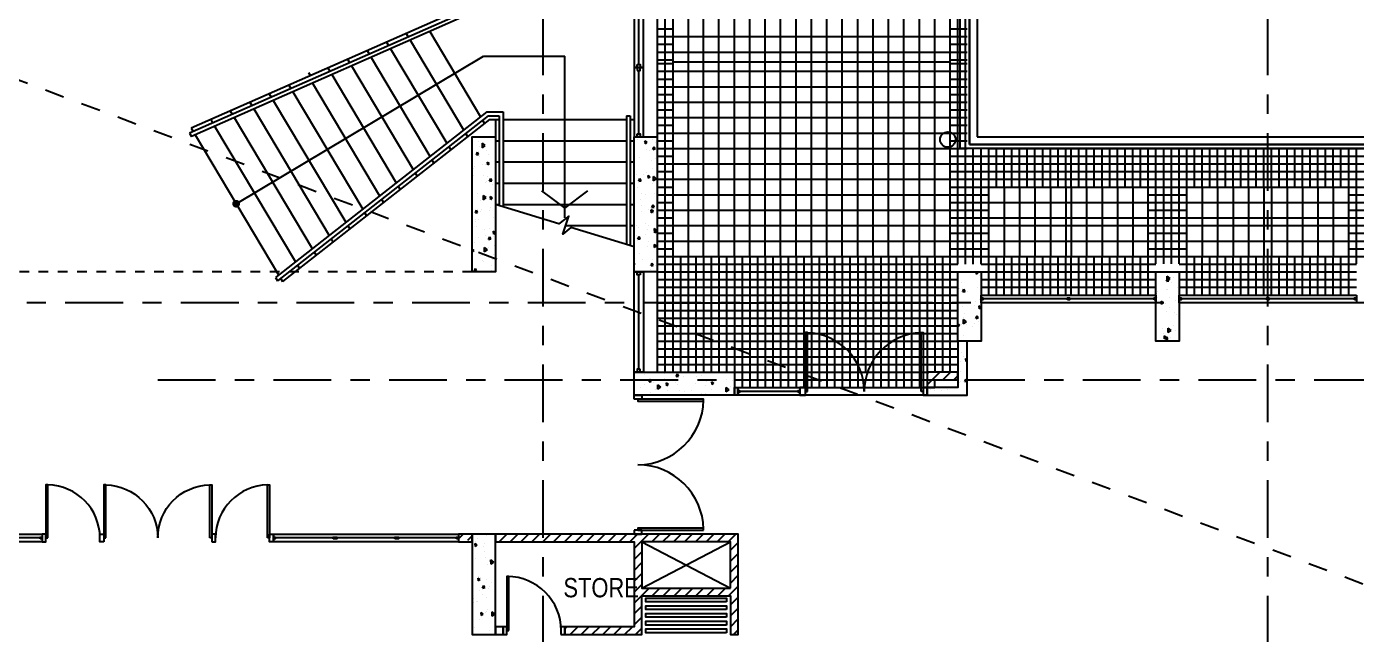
# Model space of a CAD drawing. Extents: x -15993 to 86771, y -21965 to 41866.
# Drawn here: x 33998 to 51250, y 7250 to 15130 of the extents above; entities that cross this region are included whole.
import ezdxf

# ---------------------------------------------------------------- set-up
doc = ezdxf.new("R2010")
doc.units = 0
doc.header["$LTSCALE"] = 100
doc.header["$MEASUREMENT"] = 0
for name, pattern in [('HIDDEN', [5, 2.5, -2.5]), ('HIDDEN2', [2.5, 1.25, -1.25]), ('X030--AG$0$CENTER', [15, 7.5, -2.5, 2.5, -2.5])]:
    doc.linetypes.add(name, pattern=pattern)
doc.layers.get('0').update_dxf_attribs({"color": 8, "linetype": 'CONTINUOUS'})
for name, color, linetype in [('000-H', 8, 'CONTINUOUS'), ('200-T', 8, 'CONTINUOUS'), ('210--', 8, 'CONTINUOUS'), ('220--', 8, 'CONTINUOUS'), ('240--', 8, 'CONTINUOUS'), ('280--', 8, 'CONTINUOUS'), ('310--', 8, 'CONTINUOUS'), ('320--', 8, 'CONTINUOUS'), ('430-B', 8, 'CONTINUOUS'), ('431--', 8, 'CONTINUOUS'), ('432--', 8, 'CONTINUOUS'), ('900--', 8, 'CONTINUOUS'), ('950--', 8, 'CONTINUOUS'), ('960--', 8, 'CONTINUOUS'), ('980--', 8, 'CONTINUOUS'), ('X030--AG$0$030--', 8, 'CONTINUOUS')]:
    doc.layers.add(name, color=color, linetype=linetype)
doc.styles.add('HELV', font='hvl____.pfb')

# ---------------------------------------------------------------- blocks, each defined once
blk = doc.blocks.new('D1-1800')
at = {"color": 0}
for points in [[(0, -50), (0, 0), (-100, 0), (-100, -50)], [(-900, -50), (-900, -75), (-50, -75), (-50, -50)], [(-900, -1725), (-900, -1750), (-50, -1750), (-50, -1725)], [(0, -1750), (0, -1800), (-100, -1800), (-100, -1750)]]:
    blk.add_lwpolyline(points, close=True, dxfattribs=at)
for centre, start, end in [((-50, -50), 180.8426, 270.0062), ((-50, -1750), 89.9938, 179.1574)]:
    blk.add_arc(centre, 850, start, end, dxfattribs=at)
blk = doc.blocks.new('W900')
at = {"layer": '310--'}
blk.add_line((860, 60), (40, 60), dxfattribs=at)
at = {"layer": '310--', "color": 8}
blk.add_lwpolyline([(900, 0), (900, 120), (0, 120), (0, 0)], close=True, dxfattribs=at)
at = {"layer": '310--'}
for points in [[(40, 40), (40, 80), (0, 80), (0, 40)], [(860, 40), (860, 80), (900, 80), (900, 40)]]:
    blk.add_lwpolyline(points, close=True, dxfattribs=at)
blk = doc.blocks.new('D1-800')
at = {"color": 0}
for points in [[(75, 50), (75, 750), (50, 750), (50, 50)], [(0, 0), (50, 0), (50, 100), (0, 100)], [(750, 0), (800, 0), (800, 100), (750, 100)]]:
    blk.add_lwpolyline(points, close=True, dxfattribs=at)
blk.add_arc((54, 50), 700, 0, 90, dxfattribs=at)
blk = doc.blocks.new('UC10')
at = {"layer": '310--'}
for p, q in [((1122.5, 50), (25, 50)), ((2245, 50), (1147.5, 50))]:
    blk.add_line(p, q, dxfattribs=at)
at = {"layer": '310--', "color": 8}
blk.add_lwpolyline([(2270, 100), (2270, 0), (0, 0), (0, 100)], close=True, dxfattribs=at)
at = {"layer": '310--'}
for points in [[(0, 37.5), (0, 62.5), (25, 62.5), (25, 37.5)], [(1122.5, 37.5), (1122.5, 62.5), (1147.5, 62.5), (1147.5, 37.5)], [(2245, 37.5), (2245, 62.5), (2270, 62.5), (2270, 37.5)]]:
    blk.add_lwpolyline(points, close=True, dxfattribs=at)
blk = doc.blocks.new('UC11')
at = {"layer": '310--'}
for p, q in [((1137, 50), (25, 50)), ((2275, 50), (1162, 50))]:
    blk.add_line(p, q, dxfattribs=at)
at = {"layer": '310--', "color": 8}
blk.add_lwpolyline([(2300, 100), (2300, 0), (0, 0), (0, 100)], close=True, dxfattribs=at)
at = {"layer": '310--'}
for points in [[(0, 38), (0, 63), (25, 63), (25, 38)], [(1137, 38), (1137, 63), (1162, 63), (1162, 38)], [(2275, 38), (2275, 63), (2300, 63), (2300, 38)]]:
    blk.add_lwpolyline(points, close=True, dxfattribs=at)
blk = doc.blocks.new('*X237')
at = {"color": 0}
for p, q in [((39857, 13645), (39857, 13645)), ((39833, 13467), (39849, 13502)), ((39833, 13467), (39863, 13473)), ((39863, 13473), (39849, 13502)), ((39870, 13581), (39870, 13581)), ((39912, 13560), (39911, 13617)), ((39948, 13587), (39911, 13617)), ((39912, 13560), (39948, 13587)), ((39970, 13523), (39970, 13523)), ((39996, 13469), (39996, 13469)), ((40071, 13622), (40071, 13622)), ((39799, 13288), (39799, 13288)), ((39814, 13322), (39814, 13322)), ((39874, 13442), (39874, 13442)), ((39917, 13348), (39917, 13348)), ((39956, 13341), (39956, 13341)), ((39980, 13337), (39977, 13374)), ((40003, 13356), (39977, 13374)), ((39980, 13337), (40003, 13356)), ((39800, 13197), (39800, 13197)), ((39928, 13200), (39928, 13200)), ((39963, 13116), (39963, 13116)), ((39983, 13192), (39983, 13192)), ((40004, 13125), (40019, 13159)), ((40004, 13125), (40033, 13131)), ((40033, 13131), (40019, 13159)), ((39785, 13100), (39785, 13100)), ((39787, 13011), (39787, 13011)), ((39847, 12964), (39847, 12964)), ((39926, 12886), (39925, 12942)), ((39962, 12912), (39925, 12942)), ((39947, 13107), (39947, 13107)), ((40041, 13078), (40041, 13078)), ((39884, 12871), (39884, 12871)), ((39926, 12886), (39962, 12912)), ((40010, 12883), (40010, 12883)), ((40019, 12889), (40016, 12926)), ((40042, 12908), (40016, 12926)), ((40019, 12889), (40042, 12908)), ((40021, 12788), (40021, 12788)), ((40035, 12877), (40035, 12877)), ((39816, 12631), (39816, 12631)), ((39821, 12714), (39836, 12748)), ((39821, 12714), (39850, 12720)), ((39824, 12608), (39824, 12608)), ((39850, 12720), (39836, 12748)), ((39864, 12635), (39864, 12635)), ((39893, 12732), (39893, 12732)), ((39899, 12761), (39899, 12761)), ((39998, 12749), (39998, 12749)), ((40056, 12651), (40056, 12651)), ((39841, 12539), (39841, 12539)), ((39940, 12499), (39940, 12499)), ((40008, 12511), (40008, 12511)), ((40059, 12440), (40055, 12478)), ((40080, 12461), (40055, 12478)), ((40059, 12440), (40080, 12458)), ((39811, 12331), (39811, 12331)), ((39863, 12399), (39863, 12399)), ((39940, 12211), (39939, 12267)), ((39976, 12237), (39939, 12267)), ((39954, 12417), (39954, 12417)), ((39986, 12267), (39986, 12267)), ((39991, 12371), (40006, 12406)), ((39991, 12371), (40020, 12377)), ((40020, 12377), (40006, 12406)), ((40061, 12410), (40061, 12410)), ((40068, 12295), (40068, 12295)), ((39806, 12228), (39780, 12246)), ((39783, 12209), (39780, 12241)), ((39783, 12209), (39806, 12228)), ((39798, 12216), (39798, 12216)), ((39890, 12168), (39890, 12168)), ((39909, 12167), (39909, 12167)), ((39912, 12094), (39912, 12094)), ((39923, 12081), (39923, 12081)), ((39940, 12211), (39976, 12237)), ((40045, 12108), (40045, 12108)), ((40052, 12175), (40052, 12175)), ((39808, 11960), (39823, 11995)), ((39808, 11960), (39837, 11966)), ((39837, 11966), (39823, 11995)), ((40025, 11972), (40025, 11972)), ((40033, 12034), (40033, 12034))]:
    blk.add_line(p, q, dxfattribs=at)
blk = doc.blocks.new('*X238')
at = {"color": 0}
for p, q in [((41930, 13660), (41930, 13660)), ((42000, 13639), (42000, 13639)), ((42028, 13612), (42025, 13649)), ((42051, 13631), (42025, 13649)), ((42028, 13612), (42051, 13631)), ((42124, 13670), (42124, 13670)), ((42044, 13538), (42044, 13538)), ((42077, 13526), (42077, 13526)), ((42124, 13537), (42139, 13571)), ((42124, 13537), (42153, 13543)), ((42153, 13543), (42139, 13571)), ((42153, 13626), (42153, 13626)), ((41888, 13337), (41888, 13337)), ((41953, 13429), (41953, 13429)), ((42111, 13389), (42111, 13389)), ((42123, 13294), (42123, 13294)), ((42157, 13416), (42157, 13416)), ((41883, 13273), (41883, 13273)), ((41915, 13208), (41915, 13208)), ((41941, 13126), (41956, 13160)), ((41941, 13126), (41970, 13132)), ((41970, 13132), (41956, 13160)), ((42001, 13215), (42001, 13215)), ((42037, 13235), (42037, 13235)), ((42067, 13164), (42064, 13201)), ((42090, 13183), (42064, 13201)), ((42067, 13164), (42090, 13183)), ((42133, 13130), (42132, 13186)), ((42170, 13156), (42132, 13186)), ((42133, 13130), (42170, 13156)), ((42149, 13203), (42149, 13203)), ((41929, 13041), (41929, 13041)), ((41979, 12962), (41979, 12962)), ((42024, 12958), (42024, 12958)), ((42114, 13093), (42114, 13093)), ((42141, 12969), (42141, 12969)), ((42169, 13061), (42169, 13061)), ((41958, 12887), (41958, 12887)), ((41976, 12809), (41976, 12809)), ((42111, 12784), (42127, 12818)), ((42111, 12784), (42141, 12789)), ((42141, 12789), (42127, 12818)), ((41970, 12727), (41970, 12727)), ((42071, 12765), (42071, 12765)), ((42107, 12715), (42103, 12753)), ((42130, 12735), (42103, 12753)), ((42107, 12715), (42130, 12735)), ((42136, 12709), (42136, 12709)), ((41906, 12425), (41906, 12425)), ((41914, 12555), (41914, 12555)), ((41939, 12528), (41939, 12528)), ((42022, 12576), (42022, 12576)), ((42028, 12433), (42028, 12433)), ((42058, 12497), (42058, 12497)), ((42061, 12555), (42061, 12555)), ((42147, 12455), (42146, 12511)), ((42180, 12484), (42146, 12511)), ((42147, 12455), (42180, 12479)), ((41887, 12255), (41887, 12255)), ((41928, 12373), (41944, 12407)), ((41928, 12373), (41958, 12378)), ((41958, 12378), (41944, 12407)), ((42048, 12278), (42048, 12278)), ((42068, 12344), (42068, 12344)), ((42141, 12311), (42141, 12311)), ((42146, 12267), (42143, 12304)), ((42169, 12286), (42143, 12304)), ((42146, 12267), (42169, 12286)), ((41952, 12192), (41952, 12192)), ((41985, 12109), (41985, 12109)), ((42115, 12111), (42115, 12111)), ((41893, 12055), (41880, 12064)), ((41880, 12044), (41893, 12055)), ((41999, 11960), (41999, 11960)), ((42084, 12030), (42084, 12030)), ((42098, 11987), (42098, 11987)), ((42099, 12030), (42114, 12064)), ((42099, 12030), (42128, 12036)), ((42128, 12036), (42114, 12064)), ((42160, 12028), (42160, 12028))]:
    blk.add_line(p, q, dxfattribs=at)
blk = doc.blocks.new('*X239')
at = {"color": 0}
for p, q in [((42427, 10592), (42442, 10626)), ((42427, 10592), (42456, 10598)), ((42456, 10598), (42442, 10626)), ((42515, 10598), (42515, 10598)), ((42635, 10649), (42635, 10649)), ((42692, 10595), (42692, 10595)), ((42757, 10604), (42757, 10604)), ((42824, 10530), (42824, 10530)), ((42894, 10488), (42890, 10526)), ((42916, 10508), (42890, 10526)), ((42920, 10523), (42920, 10523)), ((42946, 10557), (42946, 10557)), ((43076, 10561), (43076, 10561)), ((43160, 10544), (43160, 10544)), ((42422, 10516), (42422, 10516)), ((42440, 10484), (42440, 10484)), ((42465, 10407), (42465, 10407)), ((42536, 10394), (42536, 10394)), ((42627, 10414), (42627, 10414)), ((42680, 10504), (42680, 10504)), ((42749, 10376), (42749, 10376)), ((42804, 10372), (42804, 10372)), ((42805, 10473), (42805, 10473)), ((42886, 10426), (42886, 10426)), ((42894, 10488), (42916, 10508)), ((42919, 10351), (42919, 10351)), ((42965, 10350), (42966, 10352)), ((42967, 10350), (42966, 10352)), ((43075, 10393), (43074, 10449)), ((43111, 10420), (43074, 10449)), ((43075, 10393), (43111, 10420)), ((43130, 10460), (43130, 10460))]:
    blk.add_line(p, q, dxfattribs=at)
blk = doc.blocks.new('*X264')
at = {"color": 0}
for p, q in [((39600, 8487), (39663, 8550)), ((39724, 8470), (39780, 8526))]:
    blk.add_line(p, q, dxfattribs=at)
blk = doc.blocks.new('*X271')
at = {"color": 0}
for p, q in [((42010, 10622), (42010, 10622)), ((42039, 10553), (42039, 10553)), ((42073, 10523), (42089, 10557)), ((42073, 10523), (42103, 10529)), ((42103, 10529), (42089, 10557)), ((42268, 10633), (42268, 10633)), ((42277, 10565), (42277, 10565)), ((42309, 10638), (42309, 10638)), ((41960, 10445), (41960, 10445)), ((42013, 10487), (42013, 10487)), ((42098, 10391), (42098, 10391)), ((42135, 10514), (42135, 10514)), ((42152, 10431), (42152, 10431)), ((42189, 10430), (42188, 10487)), ((42225, 10457), (42188, 10487)), ((42189, 10430), (42225, 10457)), ((42200, 10465), (42200, 10465)), ((42303, 10474), (42299, 10511)), ((42326, 10493), (42299, 10511)), ((42303, 10474), (42326, 10493)), ((42319, 10418), (42319, 10418))]:
    blk.add_line(p, q, dxfattribs=at)
blk = doc.blocks.new('UC69')
at = {"layer": '310--'}
for p, q in [((775, 50), (25, 50)), ((1575, 50), (825, 50)), ((2375, 50), (1625, 50))]:
    blk.add_line(p, q, dxfattribs=at)
at = {"layer": '310--', "color": 8}
blk.add_lwpolyline([(2400, 100), (2400, 0), (0, 0), (0, 100)], close=True, dxfattribs=at)
at = {"layer": '310--'}
for points in [[(0, 37.5), (0, 62.5), (25, 62.5), (25, 37.5)], [(775, 37.5), (775, 62.5), (800, 62.5), (800, 37.5)], [(800, 37.5), (800, 62.5), (825, 62.5), (825, 37.5)], [(1575, 37.5), (1575, 62.5), (1600, 62.5), (1600, 37.5)], [(1600, 37.5), (1600, 62.5), (1625, 62.5), (1625, 37.5)], [(2375, 37.5), (2375, 62.5), (2400, 62.5), (2400, 37.5)]]:
    blk.add_lwpolyline(points, close=True, dxfattribs=at)
blk = doc.blocks.new('*X322')
at = {"color": 0}
for p, q in [((39849, 8499), (39849, 8499)), ((39971, 8526), (39971, 8526)), ((39821, 8391), (39817, 8429)), ((39844, 8411), (39817, 8429)), ((39820, 8448), (39820, 8448)), ((39821, 8391), (39844, 8411)), ((39932, 8388), (39932, 8388)), ((39933, 8326), (39933, 8326)), ((39943, 8424), (39943, 8424)), ((39816, 8236), (39816, 8236)), ((39958, 8249), (39958, 8249)), ((39978, 8155), (39978, 8155)), ((40024, 8162), (40023, 8218)), ((40060, 8188), (40023, 8218)), ((40024, 8162), (40060, 8188)), ((40047, 8204), (40047, 8204)), ((39860, 7943), (39857, 7980)), ((39883, 7962), (39857, 7980)), ((39860, 7943), (39883, 7962)), ((39862, 8004), (39862, 8004)), ((39890, 7994), (39890, 7994)), ((39968, 7957), (39968, 7957)), ((40070, 7999), (40070, 7999)), ((39785, 7903), (39785, 7903)), ((39873, 7818), (39873, 7818)), ((39909, 7771), (39909, 7771)), ((39915, 7850), (39930, 7885)), ((39915, 7850), (39944, 7856)), ((39944, 7856), (39930, 7885)), ((39995, 7845), (39995, 7845)), ((40003, 7872), (40003, 7872)), ((40025, 7923), (40025, 7923)), ((39798, 7716), (39798, 7716)), ((39799, 7665), (39799, 7665)), ((39832, 7671), (39832, 7671)), ((39847, 7671), (39847, 7671)), ((39960, 7723), (39960, 7723)), ((40071, 7690), (40071, 7690)), ((39789, 7481), (39789, 7481)), ((39878, 7439), (39878, 7439)), ((39899, 7495), (39896, 7532)), ((39922, 7514), (39896, 7532)), ((39899, 7495), (39922, 7514)), ((39955, 7539), (39955, 7539)), ((39961, 7549), (39961, 7549)), ((39983, 7568), (39983, 7568)), ((40038, 7487), (40037, 7543)), ((40074, 7513), (40037, 7543)), ((40038, 7487), (40074, 7513)), ((40048, 7492), (40048, 7492)), ((40074, 7427), (40074, 7427)), ((39786, 7387), (39786, 7387)), ((39804, 7342), (39804, 7342)), ((39877, 7251), (39877, 7251)), ((40001, 7306), (40001, 7306))]:
    blk.add_line(p, q, dxfattribs=at)
blk = doc.blocks.new('D2-1500')
at = {"color": 0}
for points in [[(75, 50), (75, 737), (50, 737), (50, 50)], [(1425, 50), (1425, 737), (1450, 737), (1450, 50)], [(50, 0), (0, 0), (0, 100), (50, 100)], [(1450, 0), (1500, 0), (1500, 100), (1450, 100)]]:
    blk.add_lwpolyline(points, close=True, dxfattribs=at)
for centre, start, end in [((62, 50), 0, 88.9582), ((1438, 50), 91.0418, 180)]:
    blk.add_arc(centre, 688, start, end, dxfattribs=at)
blk = doc.blocks.new('UC09')
at = {"layer": '310--'}
blk.add_line((782, 50), (25, 50), dxfattribs=at)
at = {"layer": '310--', "color": 8}
blk.add_lwpolyline([(2456, 100), (2456, 0), (0, 0), (0, 100)], close=True, dxfattribs=at)
at = {"layer": '310--'}
for points in [[(0, 38), (0, 63), (25, 63), (25, 38)], [(782, 38), (782, 63), (807, 63), (807, 38)]]:
    blk.add_lwpolyline(points, close=True, dxfattribs=at)
at = {"layer": '320--'}
for points in [[(904, 50), (904, 812), (879, 812), (879, 50)], [(2381, 50), (2381, 812), (2406, 812), (2406, 50)], [(807, 0), (879, 0), (879, 100), (807, 100)], [(2406, 0), (2456, 0), (2456, 100), (2406, 100)]]:
    blk.add_lwpolyline(points, close=True, dxfattribs=at)
for centre, start, end in [((879, 50), 359.9692, 88.1199), ((2403, 50), 91.8801, 180.0308)]:
    blk.add_arc(centre, 762, start, end, dxfattribs=at)
blk = doc.blocks.new('*X548')
at = {"color": 0}
for p, q in [((46122, 10899), (46122, 10899)), ((46193, 10946), (46193, 10946)), ((46118, 10792), (46118, 10792)), ((46156, 10858), (46156, 10858)), ((46181, 10822), (46181, 10822)), ((46186, 10789), (46183, 10826)), ((46200, 10814), (46183, 10826)), ((46186, 10789), (46200, 10800)), ((46113, 10535), (46113, 10535)), ((46114, 10664), (46114, 10664)), ((46172, 10527), (46187, 10561)), ((46172, 10527), (46200, 10532)), ((46200, 10536), (46187, 10561)), ((45725, 10431), (45725, 10431)), ((45781, 10416), (45781, 10416)), ((45871, 10418), (45871, 10418)), ((45943, 10423), (45943, 10423)), ((46106, 10515), (46106, 10515))]:
    blk.add_line(p, q, dxfattribs=at)
blk = doc.blocks.new('*X549')
at = {"color": 0}
for p, q in [((45680, 10486), (45844, 10650)), ((45680, 10627), (45703, 10650)), ((45885, 10550), (45985, 10650)), ((46027, 10550), (46080, 10603))]:
    blk.add_line(p, q, dxfattribs=at)
blk = doc.blocks.new('*X611')
at = {"color": 0}
for p, q in [((40080, 8543), (40087, 8550)), ((40128, 8450), (40228, 8550)), ((40270, 8450), (40370, 8550)), ((40411, 8450), (40511, 8550)), ((40553, 8450), (40653, 8550)), ((40694, 8450), (40794, 8550)), ((40835, 8450), (40935, 8550)), ((40977, 8450), (41077, 8550)), ((41118, 8450), (41218, 8550)), ((41260, 8450), (41360, 8550)), ((41401, 8450), (41501, 8550)), ((41543, 8450), (41643, 8550)), ((41684, 8450), (41784, 8550)), ((41825, 8450), (41925, 8550)), ((41880, 8363), (42067, 8550)), ((42108, 8450), (42208, 8550)), ((42250, 8450), (42350, 8550)), ((42391, 8450), (42491, 8550)), ((42533, 8450), (42633, 8550)), ((42674, 8450), (42774, 8550)), ((42815, 8450), (42915, 8550)), ((42957, 8450), (43057, 8550)), ((43098, 8450), (43198, 8550)), ((41880, 8222), (41980, 8322)), ((43130, 8340), (43230, 8440)), ((43130, 8199), (43230, 8299)), ((41880, 8080), (41980, 8180)), ((43130, 8058), (43230, 8158)), ((41880, 7939), (41980, 8039)), ((43130, 7916), (43230, 8016)), ((41880, 7797), (41980, 7897)), ((41880, 7656), (42074, 7850)), ((42115, 7750), (42215, 7850)), ((42257, 7750), (42357, 7850)), ((42398, 7750), (42498, 7850)), ((42540, 7750), (42640, 7850)), ((42681, 7750), (42781, 7850)), ((42822, 7750), (42922, 7850)), ((42964, 7750), (43064, 7850)), ((43105, 7750), (43230, 7875)), ((41880, 7515), (41980, 7615)), ((43130, 7633), (43230, 7733)), ((43130, 7492), (43230, 7592)), ((41880, 7373), (41980, 7473)), ((43130, 7350), (43230, 7450)), ((40980, 7322), (41008, 7350)), ((41050, 7250), (41150, 7350)), ((41191, 7250), (41291, 7350)), ((41333, 7250), (41433, 7350)), ((41474, 7250), (41574, 7350)), ((41615, 7250), (41715, 7350)), ((41757, 7250), (41857, 7350)), ((41898, 7250), (41980, 7332)), ((43171, 7250), (43230, 7309))]:
    blk.add_line(p, q, dxfattribs=at)
blk = doc.blocks.new('*X627')
at = {"color": 0}
for p, q in [((46320, 11920), (46318, 11950)), ((46320, 11920), (46343, 11940)), ((46343, 11940), (46329, 11950)), ((46088, 11812), (46088, 11812)), ((46104, 11737), (46104, 11737)), ((46130, 11811), (46130, 11811)), ((46334, 11750), (46334, 11750)), ((46359, 11897), (46359, 11897)), ((46093, 11730), (46093, 11730)), ((46144, 11690), (46159, 11724)), ((46144, 11690), (46173, 11696)), ((46173, 11696), (46159, 11724)), ((46202, 11690), (46202, 11690)), ((46241, 11562), (46241, 11562)), ((46315, 11568), (46315, 11568)), ((46363, 11589), (46363, 11589)), ((46140, 11497), (46140, 11497)), ((46167, 11408), (46167, 11408)), ((46301, 11511), (46301, 11511)), ((46360, 11472), (46356, 11510)), ((46380, 11493), (46356, 11509)), ((46360, 11472), (46380, 11489)), ((46084, 11241), (46081, 11278)), ((46107, 11260), (46081, 11278)), ((46084, 11241), (46107, 11260)), ((46130, 11270), (46130, 11270)), ((46154, 11275), (46152, 11331)), ((46190, 11302), (46152, 11331)), ((46154, 11275), (46190, 11302)), ((46158, 11358), (46158, 11358)), ((46186, 11265), (46186, 11265)), ((46272, 11236), (46272, 11236)), ((46292, 11277), (46292, 11277)), ((46314, 11347), (46329, 11382)), ((46314, 11347), (46343, 11353)), ((46343, 11353), (46329, 11382)), ((46351, 11312), (46351, 11312)), ((46154, 11131), (46154, 11131))]:
    blk.add_line(p, q, dxfattribs=at)
blk = doc.blocks.new('*X628')
at = {"color": 0}
for p, q in [((48733, 11947), (48733, 11947)), ((48788, 11828), (48803, 11863)), ((48788, 11828), (48817, 11834)), ((48797, 11838), (48795, 11895)), ((48833, 11865), (48795, 11895)), ((48797, 11838), (48833, 11865)), ((48817, 11834), (48803, 11862)), ((48815, 11869), (48815, 11869)), ((48836, 11856), (48836, 11856)), ((48856, 11815), (48856, 11815)), ((48872, 11871), (48872, 11871)), ((48928, 11747), (48928, 11747)), ((48659, 11668), (48659, 11668)), ((48666, 11615), (48666, 11615)), ((48675, 11690), (48675, 11690)), ((48723, 11530), (48720, 11568)), ((48746, 11549), (48720, 11568)), ((48780, 11715), (48780, 11715)), ((48797, 11717), (48797, 11717)), ((48828, 11622), (48828, 11622)), ((48903, 11582), (48903, 11582)), ((48723, 11530), (48746, 11550)), ((48772, 11546), (48772, 11546)), ((48785, 11440), (48785, 11440)), ((48826, 11482), (48826, 11482)), ((48885, 11424), (48885, 11424)), ((48916, 11391), (48916, 11391)), ((48657, 11380), (48657, 11380)), ((48729, 11218), (48729, 11218)), ((48810, 11163), (48809, 11220)), ((48847, 11190), (48809, 11220)), ((48872, 11250), (48872, 11250)), ((48949, 11350), (48949, 11350)), ((48745, 11150), (48745, 11150)), ((48762, 11082), (48759, 11119)), ((48785, 11101), (48759, 11119)), ((48762, 11082), (48785, 11101)), ((48775, 11075), (48790, 11109)), ((48775, 11075), (48804, 11081)), ((48804, 11080), (48790, 11109)), ((48810, 11163), (48847, 11190)), ((48842, 11096), (48842, 11096)), ((48897, 11190), (48897, 11190))]:
    blk.add_line(p, q, dxfattribs=at)

msp = doc.modelspace()

# ---------------------------------------------------------------- linework, layer by layer
at = {"layer": '210--'}
for points in [[(45680, 10450), (45680, 10350), (46200, 10350), (46200, 11050), (46080, 11050), (46080, 10450)], [(43224, 10450), (43224, 10350), (43180, 10350), (43180, 10450)]]:
    msp.add_lwpolyline(points, close=True, dxfattribs=at)
at = {"layer": '220--'}
for points in [[(45780, 10450), (45780, 10550), (46080, 10550), (46080, 10650), (45680, 10650), (45680, 10450)], [(39600, 8550), (39600, 8450), (39780, 8450), (39780, 8550)], [(40080, 8450), (41880, 8450), (41880, 7350), (40980, 7350), (40980, 7250), (41980, 7250), (41980, 7750), (43130, 7750), (43130, 7250), (43230, 7250), (43230, 8000), (43230, 8550), (40080, 8550)], [(43130, 7850), (43130, 8450), (41980, 8450), (41980, 7850)], [(40080, 7250), (40180, 7250), (40180, 7350), (40080, 7350)]]:
    msp.add_lwpolyline(points, close=True, dxfattribs=at)
at = {"layer": '240--', "color": 8}
msp.add_line((40080, 15550), (36132.845, 13813.886), dxfattribs=at)
at = {"layer": '240--'}
for p, q in [((40100.131, 15504.232), (36112.511, 13750.32)), ((40120.262, 15458.463), (36138.293, 13707.037)), ((38922.868, 15041.048), (38948.65, 14997.765)), ((39228.071, 15066.043), (39886.647, 13960.446)), ((38669.229, 14929.488), (38695.012, 14886.205)), ((38720.794, 14842.922), (39450.013, 13618.733)), ((38974.433, 14954.483), (39668.33, 13789.589)), ((36716.969, 12833.276), (39926.945, 14745.377)), ((38161.952, 14706.367), (38187.735, 14663.085)), ((38415.591, 14817.928), (38441.373, 14774.645)), ((38467.156, 14731.362), (39231.696, 13447.876)), ((39926.945, 14745.377), (40980, 14745.377)), ((40980, 12650), (40980, 14745.377)), ((37654.675, 14533.247), (37680.458, 14489.965)), ((37908.314, 14594.807), (37934.096, 14551.525)), ((37959.879, 14508.242), (38795.062, 13106.162)), ((38213.517, 14619.802), (39013.379, 13277.019)), ((37401.037, 14371.687), (37426.819, 14328.404)), ((37706.24, 14396.682), (38576.745, 12935.306)), ((36893.76, 14148.567), (36919.542, 14105.284)), ((37147.399, 14260.127), (37173.181, 14216.844)), ((37198.963, 14173.562), (38140.111, 12593.592)), ((37452.602, 14285.122), (38358.428, 12764.449)), ((36640.122, 14037.007), (36665.904, 13993.724)), ((36945.325, 14062.001), (37921.794, 12422.735)), ((39969.132, 14025), (37227.149, 11879.1)), ((39986.372, 13975), (37252.944, 11835.796)), ((39969.132, 14025), (40180, 14025)), ((39986.372, 13975), (40130, 13975)), ((40130, 13975), (40130, 12809.722)), ((40180, 14025), (40180, 12794.444)), ((41780, 13975), (41780, 12305.556)), ((41780, 13975), (41830, 13975)), ((41830, 13975), (41830, 12290.278)), ((36132.845, 13813.886), (36158.627, 13770.604)), ((36386.483, 13925.447), (36412.266, 13882.164)), ((36438.048, 13838.881), (37485.16, 12081.022)), ((36691.686, 13950.441), (37703.477, 12251.878)), ((40003.611, 13925), (37318.434, 11823.557)), ((39912.442, 13917.142), (39938.237, 13873.838)), ((40003.611, 13925), (40130, 13925)), ((40080, 13925), (40080, 13700)), ((40180, 13925), (41780, 13925)), ((41830, 13925), (41880, 13925)), ((36112.511, 13750.32), (36138.293, 13707.037)), ((36184.409, 13727.321), (37266.843, 11910.165)), ((39694.125, 13746.285), (39719.92, 13702.981)), ((40080, 13650), (40130, 13650)), ((40180, 13650), (41780, 13650)), ((41830, 13650), (41880, 13650)), ((39475.808, 13575.428), (39501.603, 13532.124)), ((39257.491, 13404.572), (39283.286, 13361.268)), ((40080, 13375), (40130, 13375)), ((40180, 13375), (41780, 13375)), ((41830, 13375), (41880, 13375)), ((39039.174, 13233.715), (39064.969, 13190.411)), ((38820.857, 13062.858), (38846.652, 13019.554)), ((40080, 13100), (40130, 13100)), ((40180, 13100), (41780, 13100)), ((41830, 13100), (41880, 13100)), ((38602.54, 12892.001), (38628.335, 12848.697)), ((40080, 12825), (40130, 12825)), ((40180, 12825), (41780, 12825)), ((41830, 12825), (41880, 12825)), ((38384.223, 12721.145), (38410.018, 12677.84)), ((38165.906, 12550.288), (38191.701, 12506.984)), ((40992.267, 12550), (41780, 12550)), ((41830, 12550), (41880, 12550)), ((37947.589, 12379.431), (37973.384, 12336.127)), ((37729.272, 12208.574), (37755.068, 12165.27)), ((37510.955, 12037.718), (37536.751, 11994.413)), ((37227.149, 11879.1), (37252.944, 11835.796)), ((37292.638, 11866.861), (37318.434, 11823.557))]:
    msp.add_line(p, q, dxfattribs=at)
at = {"layer": '240--', "linetype": 'HIDDEN2'}
msp.add_line((39780, 11950), (31620, 11950), dxfattribs=at)
at = {"layer": '240--', "color": 8}
for points in [[(40680, 13000), (40980, 12775), (41280, 13000)], [(41880, 12275), (41060.692, 12525.344), (40955.107, 12439.96), (41034.181, 12674.117), (40901.324, 12574.04), (40080, 12825)]]:
    msp.add_lwpolyline(points, dxfattribs=at)
at = {"layer": '240--', "color": 8, "const_width": 50}
msp.add_lwpolyline([(36691.969, 12833.276, 1), (36741.969, 12833.276, 1)], format="xyb", close=True, dxfattribs=at)
at = {"layer": '280--', "color": 8}
for p, q in [((42180, 15550), (42180, 13700)), ((42180, 11950), (42180, 10650)), ((41980, 8450), (43130, 7850)), ((41980, 7850), (43130, 8450))]:
    msp.add_line(p, q, dxfattribs=at)
at = {"layer": '280--'}
for points in [[(39780, 11950), (39780, 13700), (40080, 13700), (40080, 11950)], [(41880, 11950), (41880, 13700), (42180, 13700), (42180, 11950)], [(46080, 11950), (46380, 11950), (46380, 11050), (46080, 11050)], [(48650, 11950), (48950, 11950), (48950, 11050), (48650, 11050)], [(41880, 10650), (43180, 10650), (43180, 10350), (41880, 10350)], [(40080, 8550), (39780, 8550), (39780, 7250), (40080, 7250)]]:
    msp.add_lwpolyline(points, close=True, dxfattribs=at)
for points in [[(43844.865, 11551.142), (43844.865, 11551.142)], [(35945.598, 9050), (35945.598, 9050)]]:
    msp.add_lwpolyline(points, dxfattribs=at)
at = {"layer": '310--'}
msp.add_line((41940, 10690), (41940, 11910), dxfattribs=at)
at = {"layer": '310--', "color": 8}
msp.add_lwpolyline([(42000, 10650), (41880, 10650), (41880, 11950), (42000, 11950)], close=True, dxfattribs=at)
at = {"layer": '310--'}
for points in [[(41960, 11910), (41920, 11910), (41920, 11950), (41960, 11950)], [(41960, 10690), (41920, 10690), (41920, 10650), (41960, 10650)]]:
    msp.add_lwpolyline(points, close=True, dxfattribs=at)
at = {"layer": '320--'}
for points in [[(34275, 8500), (34275, 9187.386), (34250, 9187.386), (34250, 8500)], [(37125, 8500), (37125, 9187.386), (37150, 9187.386), (37150, 8500)], [(34250, 8550), (34200, 8550), (34200, 8450), (34250, 8450)], [(37150, 8550), (37200, 8550), (37200, 8450), (37150, 8450)], [(43080, 7671.453), (42030, 7671.453), (42030, 7721.453), (43080, 7721.453)], [(43080, 7571.453), (42030, 7571.453), (42030, 7621.453), (43080, 7621.453)], [(43080, 7471.453), (42030, 7471.453), (42030, 7521.453), (43080, 7521.453)], [(43080, 7371.453), (42030, 7371.453), (42030, 7421.453), (43080, 7421.453)], [(43080, 7271.453), (42030, 7271.453), (42030, 7321.453), (43080, 7321.453)]]:
    msp.add_lwpolyline(points, close=True, dxfattribs=at)
for centre, start, end in [((34262.5, 8500), 0, 88.9582011), ((37137.5, 8500), 91.0417989, 180)]:
    msp.add_arc(centre, 687.5, start, end, dxfattribs=at)
at = {"layer": '430-B', "linetype": 'HIDDEN'}
msp.add_lwpolyline([(7255.188, 22602.054), (15983.598, 21149.479), (73202.387, -284.344)], dxfattribs=at)
at = {"layer": '431--', "color": 8}
for p, q in [((42280, 22020), (42280, 10650)), ((42380, 22020), (42380, 10650)), ((45980, 10650), (45980, 22020)), ((46080, 12051.142), (46080, 22020)), ((46180, 13550), (46180, 22020)), ((42185.32, 15100), (42380, 15100)), ((45980, 15100), (46200, 15100)), ((42185.32, 15000), (42380, 15000)), ((42185.32, 14900), (42380, 14900)), ((45980, 15000), (46200, 15000)), ((45980, 14900), (46200, 14900)), ((42185.32, 14800), (42380, 14800)), ((42185.32, 14700), (42380, 14700)), ((45980, 14800), (46200, 14800)), ((45980, 14700), (46200, 14700)), ((42185.32, 14650), (42380, 14650)), ((42185.32, 14550), (42380, 14550)), ((45980, 14650), (46200, 14650)), ((45980, 14550), (46200, 14550)), ((42185.32, 14450), (42380, 14450)), ((42185.32, 14350), (42380, 14350)), ((45980, 14450), (46200, 14450)), ((45980, 14350), (46200, 14350)), ((42185.32, 14250), (42380, 14250)), ((42185.32, 14150), (42380, 14150)), ((45980, 14250), (46200, 14250)), ((45980, 14150), (46200, 14150)), ((42185.32, 14050), (42380, 14050)), ((45980, 14050), (46200, 14050)), ((42185.32, 13950), (42380, 13950)), ((42185.32, 13850), (42380, 13850)), ((45980, 13950), (46200, 13950)), ((45980, 13850), (46200, 13850)), ((42185.32, 13750), (42380, 13750)), ((42185.32, 13650), (42380, 13650)), ((45980, 13750), (46200, 13750)), ((45980, 13650), (46200, 13650)), ((42185.32, 13550), (42380, 13550)), ((45980, 13550), (46200, 13550)), ((46180, 12051.142), (46180, 13550)), ((46280, 12051.142), (46280, 13550)), ((46380, 12051.142), (46380, 13550)), ((46480, 11650), (46480, 13550)), ((46480, 13550), (74734.326, 13550)), ((46580, 13050), (46580, 13550)), ((46680, 13050), (46680, 13550)), ((46780, 13050), (46780, 13550)), ((46880, 13050), (46880, 13550)), ((46980, 13050), (46980, 13550)), ((47080, 13050), (47080, 13550)), ((47180, 13050), (47180, 13550)), ((47280, 13050), (47280, 13550)), ((47380, 13050), (47380, 13550)), ((47480, 13050), (47480, 13550)), ((47550, 13050), (47550, 13550)), ((47650, 13050), (47650, 13550)), ((47750, 13050), (47750, 13550)), ((47850, 13050), (47850, 13550)), ((47950, 13050), (47950, 13550)), ((48050, 13050), (48050, 13550)), ((48150, 13050), (48150, 13550)), ((48250, 13050), (48250, 13550)), ((48350, 13050), (48350, 13550)), ((48450, 13050), (48450, 13550)), ((48550, 11650), (48550, 13550)), ((48650, 12054.002), (48650, 13550)), ((48750, 12054.002), (48750, 13550)), ((48850, 12054.002), (48850, 13550)), ((48950, 12054.002), (48950, 13550)), ((49050, 11654.002), (49050, 13550)), ((49150, 13050), (49150, 13550)), ((49250, 13050), (49250, 13550)), ((49350, 13050), (49350, 13550)), ((49450, 13050), (49450, 13550)), ((49550, 13050), (49550, 13550)), ((49650, 13050), (49650, 13550)), ((49750, 13050), (49750, 13550)), ((49850, 13050), (49850, 13550)), ((49950, 13050), (49950, 13550)), ((50050, 13050), (50050, 13550)), ((50150, 13050), (50150, 13550)), ((50250, 13050), (50250, 13550)), ((50350, 13050), (50350, 13550)), ((50450, 13050), (50450, 13550)), ((50550, 13050), (50550, 13550)), ((50650, 13050), (50650, 13550)), ((50750, 13050), (50750, 13550)), ((50850, 13050), (50850, 13550)), ((50950, 13050), (50950, 13550)), ((51050, 13050), (51050, 13550)), ((51150, 11654.002), (51150, 13550)), ((51250, 12054.002), (51250, 13550)), ((42185.32, 13450), (42380, 13450)), ((42185.32, 13350), (42380, 13350)), ((45980, 13450), (46480, 13450)), ((45980, 13350), (46480, 13350)), ((46480, 13450), (74200, 13450)), ((46480, 13350), (74200, 13350)), ((42185.32, 13250), (42380, 13250)), ((42185.32, 13150), (42380, 13150)), ((45980, 13250), (46480, 13250)), ((45980, 13150), (46480, 13150)), ((46480, 13250), (74200, 13250)), ((46480, 13150), (74200, 13150)), ((42185.32, 13050), (42380, 13050)), ((42185.32, 12950), (42380, 12950)), ((45980, 13050), (46480, 13050)), ((45980, 12950), (46480, 12950)), ((46480, 13050), (74200, 13050)), ((48550, 13050), (49050, 13050)), ((48550, 12950), (49050, 12950)), ((51150, 13050), (51650, 13050)), ((51150, 12950), (51650, 12950)), ((42185.32, 12850), (42380, 12850)), ((45980, 12850), (46480, 12850)), ((48550, 12850), (49050, 12850)), ((51150, 12850), (51650, 12850)), ((42185.32, 12750), (42380, 12750)), ((42185.32, 12650), (42380, 12650)), ((45980, 12750), (46480, 12750)), ((45980, 12650), (46480, 12650)), ((48550, 12750), (49050, 12750)), ((48550, 12650), (49050, 12650)), ((51150, 12750), (51650, 12750)), ((51150, 12650), (51650, 12650)), ((42180, 12550), (42380, 12550)), ((42180, 12450), (42380, 12450)), ((45980, 12550), (46480, 12550)), ((45980, 12450), (46480, 12450)), ((48550, 12550), (49050, 12550)), ((48550, 12450), (49050, 12450)), ((51150, 12550), (51650, 12550)), ((51150, 12450), (51650, 12450)), ((42185.32, 12350), (42380, 12350)), ((42185.32, 12250), (42380, 12250)), ((45980, 12350), (46480, 12350)), ((45980, 12250), (46480, 12250)), ((48550, 12350), (49050, 12350)), ((48550, 12250), (49050, 12250)), ((51150, 12350), (51650, 12350)), ((51150, 12250), (51650, 12250)), ((42185.32, 12150), (46480, 12150)), ((42480, 12150), (42480, 10650)), ((42580, 12150), (42580, 10650)), ((42680, 12150), (42680, 10650)), ((42780, 12150), (42780, 10650)), ((42880, 12150), (42880, 10650)), ((42980, 12150), (42980, 10650)), ((43080, 12150), (43080, 10650)), ((43180, 12150), (43180, 10650)), ((43280, 12150), (43280, 10450)), ((43380, 12150), (43380, 10450)), ((43480, 12150), (43480, 10450)), ((43580, 12150), (43580, 10450)), ((43680, 12150), (43680, 10450)), ((43780, 12150), (43780, 10450)), ((43880, 12150), (43880, 10450)), ((43980, 12150), (43980, 10450)), ((44080, 12150), (44080, 10450)), ((44180, 12150), (44180, 10450)), ((44280, 12150), (44280, 10450)), ((44380, 12150), (44380, 10450)), ((44480, 12150), (44480, 10450)), ((44580, 12150), (44580, 10450)), ((44680, 12150), (44680, 10450)), ((44780, 12150), (44780, 10450)), ((44880, 12150), (44880, 10650)), ((44980, 12150), (44980, 10450)), ((45080, 12150), (45080, 10450)), ((45180, 12150), (45180, 10450)), ((45280, 12150), (45280, 10450)), ((45380, 12150), (45380, 10450)), ((45480, 12150), (45480, 10450)), ((45580, 12150), (45580, 10450)), ((45680, 12150), (45680, 10650)), ((45780, 12150), (45780, 10650)), ((45880, 12150), (45880, 10650)), ((46480, 12150), (68220, 12150)), ((46580, 11650), (46580, 12150)), ((46680, 11650), (46680, 12150)), ((46780, 11650), (46780, 12150)), ((46880, 11650), (46880, 12150)), ((46980, 11650), (46980, 12150)), ((47080, 11650), (47080, 12150)), ((47180, 11650), (47180, 12150)), ((47280, 11650), (47280, 12150)), ((47380, 11650), (47380, 12150)), ((47480, 11650), (47480, 12150)), ((47550, 11650), (47550, 12150)), ((47650, 11650), (47650, 12150)), ((47750, 11650), (47750, 12150)), ((47850, 11650), (47850, 12150)), ((47950, 11650), (47950, 12150)), ((48050, 11650), (48050, 12150)), ((48150, 11650), (48150, 12150)), ((48250, 11650), (48250, 12150)), ((48350, 11650), (48350, 12150)), ((48450, 11650), (48450, 12150)), ((49150, 11650), (49150, 12150)), ((49250, 11650), (49250, 12150)), ((49350, 11650), (49350, 12150)), ((49450, 11650), (49450, 12150)), ((49550, 11650), (49550, 12150)), ((49650, 11650), (49650, 12150)), ((49750, 11650), (49750, 12150)), ((49850, 11650), (49850, 12150)), ((49950, 11650), (49950, 12150)), ((50050, 11650), (50050, 12150)), ((50150, 11650), (50150, 12150)), ((50250, 11650), (50250, 12150)), ((50350, 11650), (50350, 12150)), ((50450, 11650), (50450, 12150)), ((50550, 11650), (50550, 12150)), ((50650, 11650), (50650, 12150)), ((50750, 11650), (50750, 12150)), ((50850, 11650), (50850, 12150)), ((50950, 11650), (50950, 12150)), ((51050, 11650), (51050, 12150)), ((42180, 11950), (46080, 11950)), ((42185.32, 12050), (46080, 12050)), ((42185.32, 12050), (46080, 12050)), ((46380, 12050), (48650, 12050)), ((46380, 11950), (48650, 11950)), ((48950, 12050), (51250, 12050)), ((48950, 11950), (51250, 11950)), ((42180, 11850), (46080, 11850)), ((42180, 11750), (46080, 11750)), ((46380, 11850), (48650, 11850)), ((46380, 11750), (48650, 11750)), ((48950, 11850), (51250, 11850)), ((48950, 11750), (51250, 11750)), ((42180, 11650), (46080, 11650)), ((42180, 11550), (46080, 11550)), ((42180, 11450), (46080, 11450)), ((42180, 11350), (46080, 11350)), ((42180, 11250), (46080, 11250)), ((42180, 11150), (46080, 11150)), ((42180, 11050), (46080, 11050)), ((42180, 10950), (46080, 10950)), ((42180, 10850), (46080, 10850)), ((42180, 10750), (46080, 10750)), ((43180, 10650), (45680, 10650)), ((43180, 10550), (45680, 10550))]:
    msp.add_line(p, q, dxfattribs=at)
at = {"layer": '432--', "color": 8}
for p, q in [((42580, 17200), (42580, 12150)), ((42780, 12150), (42780, 17200)), ((42980, 12150), (42980, 17200)), ((43180, 12150), (43180, 17200)), ((43380, 12150), (43380, 17200)), ((43580, 12150), (43580, 17200)), ((43780, 12150), (43780, 17200)), ((43980, 12150), (43980, 17200)), ((44180, 12150), (44180, 17200)), ((44380, 12150), (44380, 17200)), ((44580, 12150), (44580, 17200)), ((44780, 12150), (44780, 17200)), ((44980, 12150), (44980, 17200)), ((45180, 12150), (45180, 17200)), ((45380, 12150), (45380, 17200)), ((45580, 12150), (45580, 17200)), ((45780, 12150), (45780, 17200)), ((42380, 15000), (45980, 15000)), ((42380, 14800), (45980, 14800)), ((42380, 14675), (45980, 14675)), ((42380, 14550), (45980, 14550)), ((42380, 14350), (45980, 14350)), ((42380, 14150), (45980, 14150)), ((42380, 13950), (45980, 13950)), ((42380, 13750), (45980, 13750)), ((42380, 13550), (45980, 13550)), ((42380, 13350), (45980, 13350)), ((42380, 13150), (45980, 13150)), ((42380, 12950), (45980, 12950)), ((46680, 13050), (46680, 12150)), ((46880, 13050), (46880, 12150)), ((47080, 13050), (47080, 12150)), ((47280, 13050), (47280, 12150)), ((47480, 13050), (47480, 12150)), ((47550, 13050), (47550, 12150)), ((47750, 13050), (47750, 12150)), ((47950, 13050), (47950, 12150)), ((48150, 13050), (48150, 12150)), ((48350, 13050), (48350, 12150)), ((49250, 13050), (49250, 12147.478)), ((49450, 13050), (49450, 12147.478)), ((49650, 13050), (49650, 12147.478)), ((49850, 13050), (49850, 12147.478)), ((50050, 13050), (50050, 12147.478)), ((50150, 13050), (50150, 12150)), ((50350, 13050), (50350, 12150)), ((50550, 13050), (50550, 12150)), ((50750, 13050), (50750, 12150)), ((50950, 13050), (50950, 12150)), ((46480, 12850), (48550, 12850)), ((49050, 12850), (51150, 12850)), ((42380, 12750), (45980, 12750)), ((46480, 12650), (48550, 12650)), ((49050, 12650), (51150, 12650)), ((42380, 12550), (45980, 12550)), ((46480, 12550), (48550, 12550)), ((49050, 12550), (51150, 12550)), ((42380, 12350), (45980, 12350)), ((46480, 12350), (48550, 12350)), ((49050, 12350), (51150, 12350))]:
    msp.add_line(p, q, dxfattribs=at)
at = {"layer": '900--', "color": 8}
for p, q in [((46230, 22100), (46230, 13600)), ((46330, 22200), (46330, 13700)), ((46330, 13700), (74200, 13700)), ((46230, 13600), (73900, 13600))]:
    msp.add_line(p, q, dxfattribs=at)
at = {"layer": '950--'}
for p, q in [((46230, 13600), (46230, 22100)), ((46110, 13550), (46110, 21980)), ((73900, 13600), (46230, 13600))]:
    msp.add_line(p, q, dxfattribs=at)
at = {"layer": '960--'}
msp.add_circle((45949.104, 13664.753), 100, dxfattribs=at)
at = {"layer": '980--'}
msp.add_lwpolyline([(46350, 13700), (75541.514, 13700)], dxfattribs=at)
msp.add_lwpolyline([(73900, 13550), (46110, 13550, 0.143457799)], format="xyb", dxfattribs=at)
at = {"layer": 'X030--AG$0$030--', "linetype": 'X030--AG$0$CENTER'}
for p, q in [((40700, -15500), (40700, 24776.757)), ((50100, -15500), (50100, 24776.757)), ((74250, 11550), (-3350, 11550)), ((35700, 10550), (74250, 10550))]:
    msp.add_line(p, q, dxfattribs=at)

# ---------------------------------------------------------------- block references
at = {"rotation": 270}
for p in [(41880, 15500), (41880, 14600)]:
    msp.add_blockref('W900', p, dxfattribs=at)
for name, p in [('UC09', (43224, 10350)), ('UC69', (31800, 8450)), ('UC69', (37200, 8450))]:
    msp.add_blockref(name, p)
at = {"layer": '000-H'}
for name in ['*X237', '*X238', '*X627', '*X628', '*X548', '*X271', '*X239', '*X549', '*X264', '*X322', '*X611']:
    msp.add_blockref(name, (0, 0), dxfattribs=at)
at = {"layer": '310--'}
for name, p in [('UC10', (46380, 11550)), ('UC11', (48950, 11550))]:
    msp.add_blockref(name, p, dxfattribs=at)
at = {"layer": '320--', "rotation": 180}
msp.add_blockref('D1-1800', (41880, 8550), dxfattribs=at)
at = {"layer": '320--', "xscale": -1}
msp.add_blockref('D2-1500', (36450, 8450), dxfattribs=at)
at = {"layer": '320--'}
msp.add_blockref('D1-800', (40180, 7250), dxfattribs=at)

# ---------------------------------------------------------------- texts
at = {"layer": '200-T', "style": 'HELV', "width": 0.85}
msp.add_text('STORE', height=250, dxfattribs=at).set_placement((40962.526, 7730.666))

doc.saveas('drawing.dxf')
